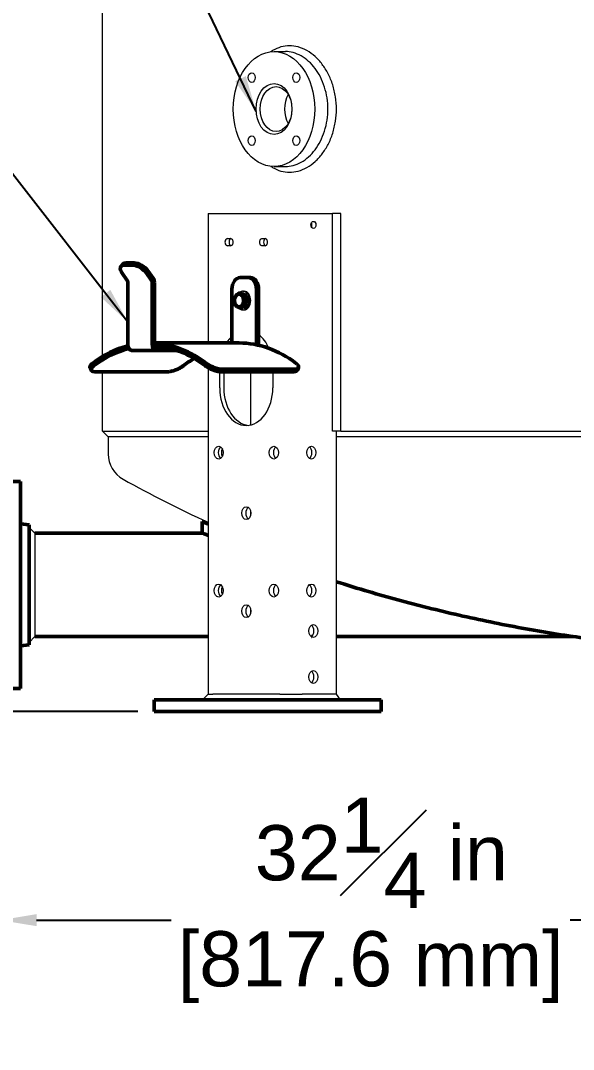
# Model space of a CAD drawing. Header units: inches. Extents: x 20 to 536, y 8 to 344.
# Drawn here: x 81.7 to 105.73, y 32.52 to 77.25 of the extents above; entities that cross this region are included whole.
import ezdxf

# ---------------------------------------------------------------- set-up
doc = ezdxf.new("R2010")
doc.units = ezdxf.units.IN
doc.header["$LTSCALE"] = 16
doc.header["$MEASUREMENT"] = 0
for name, color, linetype, lineweight in [('Dimension (ANSI)', 7, 'Continuous', 25), ('Symbol (ANSI)', 7, 'Continuous', 25), ('Visible (ANSI)', 7, 'Continuous', 50)]:
    doc.layers.add(name, color=color, linetype=linetype, lineweight=lineweight)
doc.styles.add('Standard D-E', font='arial.ttf')
doc.dimstyles.new('in [mm] D-E NeptuneBenson', dxfattribs={"dimscale": 16, "dimtxt": 0.15, "dimasz": 0.098425, "dimexe": 0.125, "dimexo": 0.063, "dimgap": 0.031496, "dimtad": 0, "dimtih": 1, "dimtoh": 1, "dimdec": 4, "dimrnd": 1e-08, "dimzin": 3, "dimdsep": 46, "dimlunit": 5, "dimtxsty": 'Standard D-E', "dimcen": 0.09, "dimdle": 0.393701, "dimclrd": 256, "dimclre": 256, "dimclrt": 256, "dimadec": 1, "dimazin": 1, "dimtfac": 1, "dimtofl": 0, "dimtmove": 0, "dimatfit": 3, "dimfxl": 1, "dimfrac": 1, "dimtolj": 1, "dimtzin": 4, "dimlwd": -1, "dimlwe": -1, "dimarcsym": 0})
doc.dimstyles.new('in [mm] D-E NeptuneBenson$7', dxfattribs={"dimscale": 16, "dimtxt": 0.15, "dimasz": 0.098425, "dimexe": 0.125, "dimexo": 0.063, "dimgap": 0.031496, "dimtad": 0, "dimtih": 1, "dimtoh": 1, "dimdec": 4, "dimrnd": 1e-08, "dimzin": 3, "dimdsep": 46, "dimlunit": 5, "dimtxsty": 'Standard D-E', "dimcen": 0.09, "dimdle": 0.393701, "dimclrd": 256, "dimclre": 256, "dimclrt": 256, "dimadec": 1, "dimazin": 1, "dimtfac": 1, "dimtofl": 0, "dimtmove": 0, "dimatfit": 3, "dimfxl": 1, "dimfrac": 1, "dimtolj": 1, "dimtzin": 4, "dimlwd": -1, "dimlwe": -1, "dimarcsym": 0})

# ---------------------------------------------------------------- blocks, each defined once
blk = doc.blocks.new('*D23')
at = {"layer": 'Defpoints', "color": 0, "transparency": 16777216}
for p in [(52.623, 135.407), (83.938, 135.407), (87.509, 47.22)]:
    blk.add_point(p, dxfattribs=at)
at = {"layer": 'Dimension (ANSI)', "transparency": 16777216}
for p, q in [((82.93, 135.407), (50.623, 135.407)), ((52.623, 133.833), (52.623, 111.219)), ((52.623, 48.795), (52.623, 101.183)), ((86.501, 47.22), (50.623, 47.22))]:
    blk.add_line(p, q, dxfattribs=at)
for points in [[(52.36, 133.833), (52.885, 133.833), (52.623, 135.407)], [(52.36, 48.795), (52.885, 48.795), (52.623, 47.22)]]:
    blk.add_solid(points, dxfattribs=at)
at = {"layer": 'Dimension (ANSI)', "transparency": 16777216, "char_height": 2.4, "attachment_point": 5, "style": 'Standard D-E'}
for s, insert in [('\\A1; 88{\\H1x;\\S3#16;} in', (52.623, 109.177)), ('\\A1;[2240.0 mm]', (52.623, 104.159))]:
    blk.add_mtext(s, dxfattribs=dict(at, insert=insert))
blk = doc.blocks.new('*D28')
at = {"layer": 'Defpoints', "color": 0, "transparency": 16777216}
for p in [(34.861, 145.551), (112.638, 145.551), (87.802, 47.22)]:
    blk.add_point(p, dxfattribs=at)
at = {"layer": 'Dimension (ANSI)', "transparency": 16777216}
for p, q in [((34.861, 143.977), (34.861, 101.252)), ((34.861, 48.795), (34.861, 91.26)), ((86.794, 47.22), (32.861, 47.22))]:
    blk.add_line(p, q, dxfattribs=at)
for points in [[(34.598, 143.977), (35.123, 143.977), (34.861, 145.551)], [(34.598, 48.795), (35.123, 48.795), (34.861, 47.22)]]:
    blk.add_solid(points, dxfattribs=at)
at = {"layer": 'Dimension (ANSI)', "transparency": 16777216, "char_height": 2.4, "attachment_point": 5, "style": 'Standard D-E'}
for s, insert in [('\\A1; 98{\\H1x;\\S5#16;} in', (34.861, 99.21)), ('\\A1;[2491.0 mm]', (34.861, 94.214))]:
    blk.add_mtext(s, dxfattribs=dict(at, insert=insert))
blk = doc.blocks.new('*D30')
at = {"layer": 'Defpoints', "color": 0, "transparency": 16777216}
for p in [(80.823, 48.22), (113.013, 47.861), (113.013, 38.141)]:
    blk.add_point(p, dxfattribs=at)
at = {"layer": 'Dimension (ANSI)', "transparency": 16777216}
for p, q in [((80.823, 47.212), (80.823, 36.141)), ((113.013, 46.853), (113.013, 36.141)), ((82.397, 38.141), (88.251, 38.141)), ((111.438, 38.141), (105.584, 38.141))]:
    blk.add_line(p, q, dxfattribs=at)
for points in [[(82.397, 38.404), (82.397, 37.879), (80.823, 38.141)], [(111.438, 38.404), (111.438, 37.879), (113.013, 38.141)]]:
    blk.add_solid(points, dxfattribs=at)
at = {"layer": 'Dimension (ANSI)', "transparency": 16777216, "char_height": 2.4, "attachment_point": 5, "style": 'Standard D-E'}
for s, insert in [('\\A1; 32{\\H1x;\\S1#4;} in', (96.918, 41.071)), ('\\A1;[817.6 mm]', (96.918, 36.099))]:
    blk.add_mtext(s, dxfattribs=dict(at, insert=insert))
blk = doc.blocks.new('*D31')
at = {"layer": 'Defpoints', "color": 0, "transparency": 16777216}
for p in [(70.975, 52.72), (76.275, 52.72), (87.802, 47.22)]:
    blk.add_point(p, dxfattribs=at)
at = {"layer": 'Dimension (ANSI)', "transparency": 16777216}
for p, q in [((75.267, 52.72), (68.975, 52.72)), ((70.975, 51.145), (70.975, 48.795)), ((86.794, 47.22), (68.975, 47.22)), ((70.975, 47.22), (70.975, 39.072)), ((70.975, 39.072), (69.4, 39.072))]:
    blk.add_line(p, q, dxfattribs=at)
for points in [[(70.712, 51.145), (71.237, 51.145), (70.975, 52.72)], [(70.712, 48.795), (71.237, 48.795), (70.975, 47.22)]]:
    blk.add_solid(points, dxfattribs=at)
at = {"layer": 'Dimension (ANSI)', "transparency": 16777216, "char_height": 2.4, "attachment_point": 5, "style": 'Standard D-E'}
for s, insert in [('\\A1; 5{\\H1x;\\S1#2;} in', (60.733, 42.006)), ('\\A1;[139.7 mm]', (60.733, 37.03))]:
    blk.add_mtext(s, dxfattribs=dict(at, insert=insert))

msp = doc.modelspace()

# ---------------------------------------------------------------- linework, layer by layer
at = {"layer": 'Visible (ANSI)', "linetype": 'Continuous', "lineweight": 18}
for p, q in [((85.26051, 62.64468), (85.26051, 110.65734)), ((92.71714, 75.90734), (93.21242, 75.90734)), ((92.71714, 70.90734), (93.21242, 70.90734)), ((89.85404, 68.86984), (90.05614, 68.86984)), ((89.85404, 68.86984), (89.85404, 63.23667)), ((90.05614, 68.86984), (92.96942, 68.86984)), ((92.96942, 68.86984), (93.94522, 68.86984)), ((93.94522, 68.86984), (95.25324, 68.86984)), ((95.62415, 68.86984), (95.25324, 68.86984)), ((95.25324, 59.40734), (95.25324, 68.86984)), ((95.62415, 59.40734), (95.62415, 68.86984)), ((90.69607, 67.77484), (90.83042, 67.77484)), ((92.19514, 67.77484), (92.32949, 67.77484)), ((90.83042, 67.46484), (90.69607, 67.46484)), ((92.32949, 67.46484), (92.19514, 67.46484)), ((91.36428, 65.48584), (91.42085, 65.48584)), ((91.36428, 64.67384), (91.42085, 64.67384)), ((85.26051, 59.40734), (85.26051, 61.98716)), ((89.85404, 62.16197), (89.85404, 47.96984)), ((90.36019, 61.27984), (90.36019, 61.98837)), ((90.53697, 61.98716), (90.53697, 61.27984)), ((91.70091, 61.98716), (91.70091, 59.6717)), ((92.66536, 61.98716), (92.66536, 61.27984)), ((85.26051, 59.40734), (89.85404, 59.40734)), ((85.51254, 59.15734), (85.26254, 59.40734)), ((85.51254, 59.15734), (85.51254, 58.40708)), ((89.85404, 59.15734), (85.51254, 59.15734)), ((95.62415, 59.40734), (95.25324, 59.40734)), ((95.41322, 59.40734), (95.41322, 47.96984)), ((130.61185, 59.15734), (95.41322, 59.15734)), ((95.62415, 59.40734), (130.40092, 59.40734)), ((91.70091, 55.92608), (91.70091, 55.7516)), ((82.32254, 54.96984), (82.07254, 55.21984)), ((82.32254, 54.96984), (82.32254, 50.46984)), ((91.70091, 51.66308), (91.70091, 51.4886)), ((82.32254, 50.46984), (82.07254, 50.21984)), ((89.85404, 47.96984), (89.60404, 47.71984)), ((89.85404, 47.96984), (90.05614, 47.96984)), ((92.96942, 47.96984), (90.05614, 47.96984)), ((92.96942, 47.96984), (93.94522, 47.96984)), ((95.41322, 47.96984), (93.94522, 47.96984)), ((95.41322, 47.96984), (95.59, 47.71984))]:
    msp.add_line(p, q, dxfattribs=at)
at = {"layer": 'Visible (ANSI)'}
for p, q in [((86.63774, 66.71647), (86.28419, 66.71647)), ((86.12594, 66.65159), (86.06094, 66.55967)), ((86.33888, 65.95528), (86.11564, 66.27099)), ((86.21919, 66.62455), (86.57274, 66.62455)), ((87.1763, 66.27099), (87.39954, 65.95528)), ((87.46454, 66.0472), (87.2413, 66.36292)), ((86.3658, 63.16687), (86.3658, 65.86336)), ((87.42646, 65.86336), (87.42646, 63.16687)), ((87.51839, 63.16687), (87.51839, 65.86336)), ((91.24408, 66.07984), (91.59763, 66.07984)), ((91.68955, 66.07984), (91.59763, 66.07984)), ((90.89052, 63.23667), (90.89052, 65.57984)), ((91.32017, 65.40215), (91.18376, 65.40215)), ((91.32017, 65.40215), (91.42546, 65.33776)), ((91.42546, 65.33776), (91.53076, 65.27338)), ((91.95118, 65.57984), (91.95118, 63.16687)), ((92.04311, 63.16687), (92.04311, 65.57984)), ((91.53076, 65.27338), (91.39436, 65.27338)), ((91.5572, 64.95107), (91.42079, 64.95107)), ((91.5572, 64.95107), (91.46512, 64.8543)), ((91.53076, 65.27338), (91.54398, 65.11222)), ((91.54398, 65.11222), (91.5572, 64.95107)), ((91.37304, 64.75753), (91.23664, 64.75753)), ((91.46512, 64.8543), (91.37304, 64.75753)), ((91.19599, 63.23667), (87.51839, 63.23667)), ((87.61031, 62.90687), (86.54965, 62.90687)), ((88.01607, 63.03687), (87.61031, 63.03687)), ((87.61031, 62.90687), (88.50131, 62.90687)), ((84.7685, 62.04946), (84.71939, 62.15937)), ((88.10774, 61.98716), (84.92576, 61.98716)), ((90.39516, 61.98716), (93.57714, 61.98716)), ((93.62625, 62.09706), (90.44427, 62.09706)), ((93.7344, 62.04946), (93.78351, 62.15937)), ((80.82254, 57.21984), (81.70254, 57.21984)), ((81.70254, 48.21984), (81.70254, 57.21984)), ((82.07254, 55.32941), (81.70254, 55.37484)), ((82.07254, 50.11027), (82.07254, 55.32941)), ((89.60125, 55.46984), (89.60125, 54.96984)), ((89.60125, 54.96984), (82.32254, 54.96984)), ((82.07254, 50.11027), (81.70254, 50.06484)), ((82.32254, 50.46984), (89.85404, 50.46984)), ((94.33649, 50.46984), (94.34884, 50.46984)), ((95.41322, 50.46984), (105.72488, 50.46984)), ((80.82254, 48.21984), (81.70254, 48.21984)), ((87.50899, 47.71984), (87.80188, 47.71984)), ((87.50899, 47.71984), (87.50899, 47.21984)), ((93.54359, 47.71984), (87.80188, 47.71984)), ((93.54359, 47.71984), (94.9578, 47.71984)), ((97.07912, 47.71984), (94.9578, 47.71984)), ((97.07912, 47.71984), (97.37201, 47.71984)), ((97.37201, 47.71984), (97.37201, 47.21984)), ((87.80188, 47.21984), (87.50899, 47.21984)), ((93.54359, 47.21984), (87.80188, 47.21984)), ((94.9578, 47.21984), (93.54359, 47.21984)), ((97.07912, 47.21984), (94.9578, 47.21984)), ((97.37201, 47.21984), (97.07912, 47.21984))]:
    msp.add_line(p, q, dxfattribs=at)
at = {"layer": 'Visible (ANSI)', "linetype": 'Continuous', "lineweight": 18}
for centre, radius, start, end in [((86.76054, 58.40708), 1.248, 180, 240.948825), ((113.01254, 105.66734), 55.31, 240.948825, 245.247232)]:
    msp.add_arc(centre, radius, start, end, dxfattribs=at)
for centre, major_axis in [((92.71714, 73.40734), (0, 2.5)), ((91.74839, 74.77736), (0, 0.21094)), ((93.68589, 74.77736), (0, -0.21094)), ((92.71714, 73.40734), (0, -1.105)), ((92.80907, 73.40734), (0, 0.975)), ((91.74839, 72.03732), (0, 0.21094)), ((93.68589, 72.03732), (0, -0.21094)), ((94.43105, 68.36984), (0, -0.155)), ((90.31635, 58.46984), (0, -0.28)), ((92.7092, 58.46984), (0, -0.28)), ((94.3412, 58.46984), (0, 0.28)), ((91.51278, 55.83884), (0, -0.28)), ((90.31635, 52.46984), (0, -0.28)), ((92.7092, 52.46984), (0, -0.28)), ((94.3412, 52.46984), (0, 0.28)), ((91.51278, 51.57584), (0, -0.28)), ((94.43105, 50.71584), (0, -0.28)), ((94.43105, 48.71584), (0, -0.28))]:
    msp.add_ellipse(centre, major_axis=major_axis, ratio=0.70710678, dxfattribs=at)
for centre, major_axis, start_param, end_param in [((93.86265, 73.40734), (0, -0.975), 4.01124167, 5.41353629), ((94.25427, 68.36984), (0, 0.155), 4.07971898, 5.34505898), ((90.69607, 67.61984), (0, -0.155), 3.14159265, 6.28318531), ((90.87285, 67.61984), (0, 0.155), 0.19477764, 2.94681501), ((90.83042, 67.61984), (0, 0.155), 3.14159265, 6.28318531), ((92.19514, 67.61984), (0, -0.155), 3.14159265, 6.28318531), ((92.37191, 67.61984), (0, 0.155), 0.19477764, 2.94681501), ((92.32949, 67.61984), (0, 0.155), 3.14159265, 6.28318531), ((91.36428, 65.07984), (0, -0.406), 5.48647765, 10.07843389), ((91.42085, 65.07984), (0, -0.406), 0, 3.14159265), ((91.51278, 62.15984), (0, 1.63), 0.57029133, 0.84913897), ((91.51278, 62.15984), (0, -1.63), 2.11404801, 2.66345926), ((91.68955, 62.15984), (0, -1.63), 3.90758363, 3.99073162), ((91.51278, 61.27984), (0, -1.63), 4.71238898, 7.85398163), ((91.68955, 61.27984), (0, -1.63), 4.71238898, 6.20642283), ((90.49313, 58.46984), (0, -0.28), 3.60436277, 5.82041519), ((90.62889, 58.46984), (0, 0.28), 0.90964484, 2.23194781), ((92.88598, 58.46984), (0, -0.28), 3.60436277, 5.82041519), ((94.16443, 58.46984), (0, 0.28), 3.60436277, 5.82041519), ((91.68955, 55.83884), (0, -0.28), 3.60436277, 5.82041519), ((90.49313, 52.46984), (0, -0.28), 3.60436277, 5.82041519), ((90.62889, 52.46984), (0, 0.28), 0.90964484, 2.23194781), ((92.88598, 52.46984), (0, -0.28), 3.60436277, 5.82041519), ((94.16443, 52.46984), (0, 0.28), 3.60436277, 5.82041519), ((91.68955, 51.57584), (0, -0.28), 3.60436277, 5.82041519), ((94.25427, 50.71584), (0, 0.28), 3.60436277, 5.82041519), ((94.25427, 48.71584), (0, 0.28), 3.60436277, 5.82041519)]:
    msp.add_ellipse(centre, major_axis=major_axis, ratio=0.70710678, start_param=start_param, end_param=end_param, dxfattribs=at)
at = {"layer": 'Visible (ANSI)'}
for centre, major_axis, ratio, start_param, end_param in [((86.53419, 66.36292), (-0.40825, 0.28868), 0.5, 5.6677056, 6.28318531), ((86.88774, 66.36292), (-0.40825, 0.28868), 0.5, 4.09690927, 5.6677056), ((86.46919, 66.27099), (-0.40825, 0.28868), 0.5, 5.6677056, 7.23850193), ((86.82274, 66.27099), (0.40825, -0.28868), 0.5, 0.95531662, 2.52611294), ((86.27388, 65.86336), (0, -0.13), 0.70710678, 1.57079633, 2.35619449), ((87.33454, 65.86336), (0, 0.13), 0.70710678, 4.71238898, 5.49778714), ((87.33454, 65.86336), (0, -0.26), 0.70710678, 1.57079633, 2.35619449), ((91.24408, 65.57984), (0, 0.5), 0.70710678, 0, 1.57079633), ((91.59763, 65.57984), (0, 0.5), 0.70710678, 4.71238898, 6.28318531), ((91.68955, 65.57984), (0, 0.5), 0.70710678, 4.71238898, 6.28318531), ((91.19245, 65.07984), (0, 0.281), 0.70710678, 5.87507084, 6.92226839), ((91.19245, 65.07984), (0, 0.281), 0.70710678, 4.82787329, 5.87507084), ((91.36428, 65.07984), (0, 0.281), 0.70710678, 5.60851897, 6.14162272), ((91.19245, 65.07984), (0, -0.281), 0.70710678, 3.78067574, 4.82787329), ((91.19245, 65.07984), (0, -0.281), 0.70710678, 4.82787329, 5.87507084), ((91.19245, 65.07984), (0, 0.281), 0.70710678, 3.78067574, 4.82787329), ((91.36428, 65.07984), (0, -0.281), 0.70710678, 0.31182048, 0.9663457), ((91.36428, 65.07984), (0, -0.281), 0.70710678, 1.26267001, 2.10989127), ((91.19245, 65.07984), (0, -0.281), 0.70710678, 5.87507084, 6.92226839), ((87.30691, 55.86667), (0, 7.37), 0.70710678, 0.18090041, 0.49564116), ((86.54965, 63.16687), (0, -0.26), 0.70710678, 4.71238898, 6.28318531), ((87.61031, 63.16687), (0, -0.26), 0.70710678, 4.71238898, 6.28318531), ((87.30691, 55.86667), (0, 7.37), 0.70710678, 5.78754415, 6.24259348), ((87.61031, 63.16687), (0, -0.13), 0.70710678, 4.71238898, 6.28318531), ((87.30691, 55.86667), (0, 7.24), 0.70710678, 5.78876518, 6.23927868), ((91.19599, 55.86667), (0, 7.37), 0.70710678, 5.78754415, 6.28318531), ((91.85926, 63.16687), (0, 0.13), 0.70710678, 4.65113704, 4.71238898), ((91.85926, 63.16687), (0, -0.26), 0.70710678, 1.46300553, 1.57079633), ((87.30691, 55.86667), (0, 7.24), 0.70710678, 0.17578008, 0.49442012), ((91.19599, 55.86667), (0, 7.24), 0.70710678, 0.38961712, 0.49442012)]:
    msp.add_ellipse(centre, major_axis=major_axis, ratio=ratio, start_param=start_param, end_param=end_param, dxfattribs=at)
at = {"layer": 'Visible (ANSI)', "linetype": 'Continuous', "lineweight": 18}
for points, knots in [([(92.58624, 70.91422), (92.61013, 70.89781), (92.63432, 70.88214), (92.77397, 70.79708), (92.89524, 70.744), (93.14163, 70.67437), (93.26675, 70.65783), (93.51104, 70.65783), (93.6385, 70.67437), (93.89446, 70.744), (94.02296, 70.79708), (94.27153, 70.93742), (94.3918, 71.02478), (94.61581, 71.22664), (94.71954, 71.34115), (94.90419, 71.58514), (94.99143, 71.72297), (95.14594, 72.02316), (95.2132, 72.18549), (95.32156, 72.52417), (95.36272, 72.70079), (95.41677, 73.056), (95.42964, 73.2346), (95.42964, 73.58008), (95.41677, 73.75868), (95.36272, 74.1139), (95.32156, 74.29051), (95.2132, 74.62919), (95.14594, 74.79153), (94.99143, 75.09171), (94.90419, 75.22955), (94.71954, 75.47354), (94.61581, 75.58804), (94.3918, 75.7899), (94.27153, 75.87727), (94.02296, 76.0176), (93.89446, 76.07068), (93.6385, 76.14032), (93.51104, 76.15686), (93.26675, 76.15686), (93.14163, 76.14032), (92.89524, 76.07068), (92.77397, 76.0176), (92.63432, 75.93254), (92.61013, 75.91687), (92.58624, 75.90046)], [7.61823811, 7.61823811, 7.61823811, 7.61823811, 7.89764822, 7.89764822, 9.21392004, 9.21392004, 10.53019187, 10.53019187, 11.8464637, 11.8464637, 13.16273552, 13.16273552, 14.47900735, 14.47900735, 15.79527917, 15.79527917, 17.11155532, 17.11155532, 18.42783146, 18.42783146, 19.7441076, 19.7441076, 21.06038374, 21.06038374, 22.37665988, 22.37665988, 23.69293603, 23.69293603, 25.00921217, 25.00921217, 26.32548831, 26.32548831, 27.64176013, 27.64176013, 28.95803196, 28.95803196, 30.27430379, 30.27430379, 31.59057561, 31.59057561, 32.90684744, 32.90684744, 34.22311926, 34.22311926, 34.50252938, 34.50252938, 34.50252938, 34.50252938]), ([(93.21242, 70.90734), (93.32347, 70.90734), (93.43925, 70.92238), (93.67154, 70.98568), (93.78805, 71.03394), (94.01325, 71.16154), (94.12211, 71.24097), (94.32475, 71.42452), (94.41852, 71.52864), (94.58533, 71.75051), (94.66409, 71.87585), (94.80352, 72.14881), (94.86418, 72.29643), (94.96187, 72.60438), (94.99897, 72.76496), (95.04767, 73.08792), (95.05926, 73.2503), (95.05926, 73.56438), (95.04767, 73.72676), (94.99897, 74.04972), (94.96187, 74.21031), (94.86418, 74.51826), (94.80352, 74.66587), (94.66409, 74.93883), (94.58533, 75.06417), (94.41852, 75.28604), (94.32475, 75.39016), (94.12211, 75.57371), (94.01325, 75.65315), (93.78805, 75.78074), (93.67154, 75.829), (93.43925, 75.89231), (93.32347, 75.90734), (93.21242, 75.90734)], [-28.71993917, -28.71993917, -28.71993917, -28.71993917, -27.52327633, -27.52327633, -26.32661349, -26.32661349, -25.12995065, -25.12995065, -23.93328781, -23.93328781, -22.73662239, -22.73662239, -21.53995696, -21.53995696, -20.34329154, -20.34329154, -19.14662612, -19.14662612, -17.94996069, -17.94996069, -16.75329527, -16.75329527, -15.55662984, -15.55662984, -14.35996442, -14.35996442, -13.16330158, -13.16330158, -11.96663874, -11.96663874, -10.7699759, -10.7699759, -9.57331306, -9.57331306, -9.57331306, -9.57331306])]:
    msp.add_open_spline(points, degree=3, knots=knots, dxfattribs=at)
at = {"layer": 'Visible (ANSI)'}
for points in [[(91.07394, 65.30538), (91.11667, 65.35029), (91.18376, 65.40215)], [(91.18376, 65.40215), (91.22245, 65.36765), (91.27131, 65.33776)], [(91.27131, 65.33776), (91.32018, 65.30788), (91.39436, 65.27338)], [(90.99508, 65.04746), (90.98895, 65.12225), (90.99961, 65.20862)], [(91.02605, 64.88631), (91.00122, 64.97267), (90.99508, 65.04746)], [(90.99961, 65.20862), (91.03121, 65.26047), (91.07394, 65.30538)], [(91.1136, 64.82192), (91.06473, 64.8518), (91.02605, 64.88631)], [(91.42079, 64.95107), (91.3537, 64.89921), (91.31097, 64.8543)], [(91.39436, 65.27338), (91.38369, 65.18701), (91.38983, 65.11222)], [(91.38983, 65.11222), (91.39596, 65.03743), (91.42079, 64.95107)], [(91.23664, 64.75753), (91.16246, 64.79204), (91.1136, 64.82192)], [(91.31097, 64.8543), (91.26824, 64.80939), (91.23664, 64.75753)]]:
    msp.add_rational_spline(points, [1, 1.0379548493, 1], degree=2, dxfattribs=at)
for points, knots in [([(84.8284, 62.34979), (84.78931, 62.3199), (84.75676, 62.28724), (84.71722, 62.22579), (84.71022, 62.19704), (84.71573, 62.16903), (84.7173, 62.16413), (84.71945, 62.1594)], [5.7511729, 5.7511729, 5.7511729, 5.7511729, 6.23002731, 6.23002731, 6.70888172, 6.70888172, 6.81364761, 6.81364761, 6.81364761, 6.81364761]), ([(84.92576, 61.98716), (84.88136, 61.98716), (84.8415, 61.99389), (84.78499, 62.02092), (84.76837, 62.04118), (84.75934, 62.08711), (84.76635, 62.11584), (84.80593, 62.17721), (84.8385, 62.20981), (84.87762, 62.23964)], [7.66611289, 7.66611289, 7.66611289, 7.66611289, 8.14452025, 8.14452025, 8.6229276, 8.6229276, 9.10179881, 9.10179881, 9.58067001, 9.58067001, 9.58067001, 9.58067001]), ([(88.7667, 62.23964), (88.72759, 62.20981), (88.67731, 62.17721), (88.56561, 62.11584), (88.50416, 62.08711), (88.38758, 62.04118), (88.32469, 62.02092), (88.20697, 61.99389), (88.15213, 61.98716), (88.10774, 61.98716)], [5.75155612, 5.75155612, 5.75155612, 5.75155612, 6.23042733, 6.23042733, 6.70929853, 6.70929853, 7.18770589, 7.18770589, 7.66611324, 7.66611324, 7.66611324, 7.66611324]), ([(89.7362, 62.23964), (89.77531, 62.20981), (89.82558, 62.17721), (89.93729, 62.11584), (89.99874, 62.08711), (90.11532, 62.04118), (90.17821, 62.02092), (90.29593, 61.99389), (90.35077, 61.98716), (90.39516, 61.98716)], [1.91849933, 1.91849933, 1.91849933, 1.91849933, 2.39737053, 2.39737053, 2.87624174, 2.87624174, 3.35464909, 3.35464909, 3.83305645, 3.83305645, 3.83305645, 3.83305645]), ([(90.44427, 62.09706), (90.39987, 62.09706), (90.34503, 62.10379), (90.22732, 62.13082), (90.16443, 62.15109), (90.04786, 62.19704), (89.98642, 62.22579), (89.87475, 62.28724), (89.8245, 62.3199), (89.78541, 62.34979)], [3.83284768, 3.83284768, 3.83284768, 3.83284768, 4.3112545, 4.3112545, 4.78966133, 4.78966133, 5.26851574, 5.26851574, 5.74737015, 5.74737015, 5.74737015, 5.74737015]), ([(93.6745, 62.34979), (93.71359, 62.3199), (93.74614, 62.28724), (93.78568, 62.22579), (93.79268, 62.19704), (93.78364, 62.15109), (93.76701, 62.13082), (93.71051, 62.10379), (93.67064, 62.09706), (93.62625, 62.09706)], [1.91832521, 1.91832521, 1.91832521, 1.91832521, 2.39717963, 2.39717963, 2.87603404, 2.87603404, 3.35444086, 3.35444086, 3.83284768, 3.83284768, 3.83284768, 3.83284768]), ([(93.57714, 61.98716), (93.62154, 61.98716), (93.6614, 61.99389), (93.71172, 62.01796), (93.72669, 62.03263), (93.73434, 62.04949)], [3.833056446, 3.833056446, 3.833056446, 3.833056446, 4.311463801, 4.311463801, 4.685104943, 4.685104943, 4.685104943, 4.685104943]), ([(89.85405, 55.36515), (89.83841, 55.3716), (89.82341, 55.37778), (89.74978, 55.40818), (89.69481, 55.43096), (89.63893, 55.45417), (89.62459, 55.46013), (89.60575, 55.46797), (89.60125, 55.46984), (89.60125, 55.46984)], [-50.59931098, -50.59931098, -50.59931098, -50.59931098, -50.4189957, -50.4189957, -49.67261072, -49.67261072, -49.29941823, -49.29941823, -48.92622574, -48.92622574, -48.92622574, -48.92622574]), ([(89.85405, 54.8665), (89.83847, 54.87283), (89.82352, 54.87892), (89.7499, 54.90892), (89.69488, 54.93143), (89.63896, 54.95436), (89.62461, 54.96025), (89.60575, 54.96799), (89.60125, 54.96984), (89.60125, 54.96984)], [-50.59854488, -50.59854488, -50.59854488, -50.59854488, -50.4189957, -50.4189957, -49.67261072, -49.67261072, -49.29941823, -49.29941823, -48.92622574, -48.92622574, -48.92622574, -48.92622574]), ([(110.99446, 49.9223), (110.99446, 49.9223), (110.99257, 49.92241), (110.98512, 49.92287), (110.97957, 49.9232), (110.95878, 49.92447), (110.93935, 49.92566), (110.89412, 49.92846), (110.86455, 49.93031), (110.80086, 49.93434), (110.76671, 49.93653), (110.66129, 49.94338), (110.58715, 49.94833), (110.40456, 49.96084), (110.28551, 49.96931), (110.04112, 49.98747), (109.91571, 49.99716), (109.53303, 50.02796), (109.26944, 50.0508), (108.47428, 50.12501), (107.93884, 50.18235), (106.61817, 50.33927), (105.74281, 50.46064), (103.95257, 50.74977), (103.03761, 50.91755), (101.21111, 51.29404), (100.29949, 51.50274), (98.52141, 51.94825), (97.65493, 52.18501), (96.37301, 52.56029), (95.89635, 52.70509), (95.41322, 52.85771)], [-97.85245148, -97.85245148, -97.85245148, -97.85245148, -97.75604825, -97.75604825, -97.65964502, -97.65964502, -97.46683856, -97.46683856, -97.21675666, -97.21675666, -96.96667475, -96.96667475, -96.46651094, -96.46651094, -95.63284618, -95.63284618, -94.79918142, -94.79918142, -93.13185191, -93.13185191, -89.79719287, -89.79719287, -84.1059214, -84.1059214, -78.41464994, -78.41464994, -72.72337847, -72.72337847, -67.032107, -67.032107, -63.86517035, -63.86517035, -63.86517035, -63.86517035])]:
    msp.add_open_spline(points, degree=3, knots=knots, dxfattribs=at)
msp.add_open_spline([(89.60125, 55.46984), (89.68541, 55.43625), (89.76967, 55.40285), (89.85404, 55.36965)], degree=3, dxfattribs=at)

# ---------------------------------------------------------------- dimensions: what is measured, and where the dimension line sits
at = {"layer": 'Dimension (ANSI)'}
for base, p1, p2, angle, text, override, picture, middle in [((34.860741, 145.551486), (87.801881, 47.219842), (112.637537, 145.551486), 90, ' <> in\\X[2491.0 mm]', {"dimgap": 0.031496, "dimdec": 4, "dimpost": '', "dimse2": 1, "dimtol": 0, "dimlim": 0, "dimtp": 0, "dimtm": 0, "dimtdec": 2, "dimatfit": 1}, '*D28', (34.860741, 96.256092)), ((52.62278, 135.40734), (87.50899, 47.21984), (83.93813, 135.40734), 90, ' <> in\\X[2240.0 mm]', {"dimgap": 0.031496, "dimdec": 4, "dimpost": '', "dimtol": 0, "dimlim": 0, "dimtp": 0, "dimtm": 0, "dimtdec": 2, "dimatfit": 1}, '*D23', (52.62278, 106.20097)), ((70.97474, 52.71984), (87.80188, 47.21984), (76.27529, 52.71984), 90, ' <> in\\X[139.7 mm]', {"dimgap": 0.031496, "dimdec": 3, "dimpost": '', "dimtol": 0, "dimlim": 0, "dimtp": 0, "dimtm": 0, "dimtdec": 2, "dimatfit": 2}, '*D31', (60.73338, 39.07218)), ((113.01254, 38.1411), (80.82254, 48.21984), (113.01254, 47.8609), 180, ' <> in\\X[817.6 mm]', {"dimgap": 0.031496, "dimtih": 0, "dimtoh": 0, "dimdec": 3, "dimpost": '', "dimtol": 0, "dimlim": 0, "dimtp": 0, "dimtm": 0, "dimtdec": 2, "dimatfit": 1}, '*D30', (96.91754, 38.1411))]:
    dim = msp.add_linear_dim(base=base, p1=p1, p2=p2, angle=angle, text=text, dimstyle='in [mm] D-E NeptuneBenson', override=override, dxfattribs=at)
    dim.commit()
    dim.dimension.update_dxf_attribs({"geometry": picture, "text_midpoint": middle, "dimtype": 160})

# ---------------------------------------------------------------- leaders
at = {"layer": 'Symbol (ANSI)', "annotation_type": 0, "has_hookline": 1, "hookline_direction": 1}
for points, text_width in [([(91.93902, 73.30697), (84.8088, 88.21908), (83.234, 88.21908)], 24.7678), ([(86.3658, 64.14578), (81.04288, 70.97889), (79.46807, 70.97889)], 15.52306)]:
    msp.add_leader(points, dimstyle='in [mm] D-E NeptuneBenson$7', override={"dimtad": 0}, dxfattribs=dict(at, text_width=text_width))

doc.saveas('drawing.dxf')
